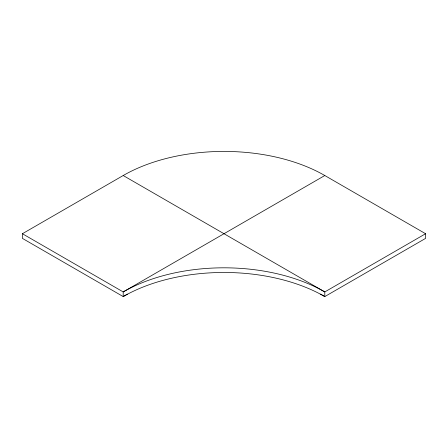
<?xml version="1.0" encoding="UTF-8"?>
<svg xmlns="http://www.w3.org/2000/svg" width="448" height="448" viewBox="0 0 448 448"><rect width="100%" height="100%" fill="white"/><g stroke="black" fill="none" stroke-linecap="round" stroke-linejoin="round"><path stroke-width="0.67" d="M22.4 233.727L123.2 175.526A142.554 82.303 0 0 1 324.8 175.526L425.6 233.727L425.6 238.381L324.8 296.576A142.554 82.303 0 0 0 123.2 296.576L22.4 238.381L22.4 233.727L123.2 291.922A142.554 82.303 0 0 1 324.8 291.922L425.6 233.727M324.8 175.526L123.2 291.922L123.2 296.576L127.422 294.14M123.2 175.526L324.8 291.922L324.8 296.576L320.578 294.14"/></g></svg>
